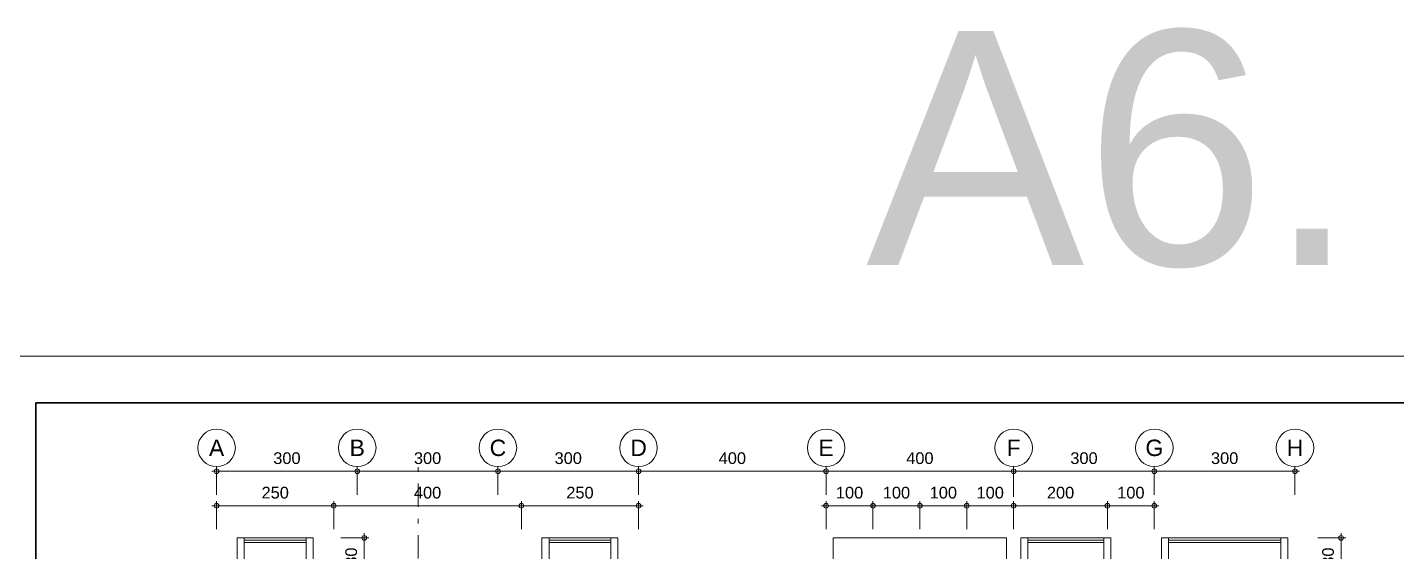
# Model space of a CAD drawing. Header units: millimetres. Extents: x -11 to 1625, y -267 to 180.
# Drawn here: x 996.03 to 1025.24, y 168.83 to 180.01 of the extents above; entities that cross this region are included whole.
import ezdxf
from ezdxf.enums import TextEntityAlignment as Align

# ---------------------------------------------------------------- set-up
doc = ezdxf.new("R2010")
doc.units = ezdxf.units.MM
doc.linetypes.add('DASHDOT', pattern=[1, 0.5, -0.25, 0, -0.25])
for name, color, linetype, lineweight in [('ars', 11, 'Continuous', 5), ('GRS KOP', 1, 'Continuous', 35), ('kop', 7, 'Continuous', 20), ('lan', 7, 'Continuous', 15), ('not', 7, 'Continuous', 20), ('u', 6, 'Continuous', 20)]:
    doc.layers.add(name, color=color, linetype=linetype, lineweight=lineweight)
doc.styles.add('BARU', font='complex.shx')
doc.styles.add('S', font='SIMPLEX', dxfattribs={"width": 1.1})
doc.styles.add('simplek', font='simplex.shx')
doc.styles.get("Standard").update_dxf_attribs({"font": 'ARIALUNI.TTF'})
doc.dimstyles.new('SK100', dxfattribs={"dimtxt": 0.25, "dimasz": 0.1, "dimexe": 0.1, "dimexo": 0, "dimgap": 0.15, "dimtad": 1, "dimdec": 0, "dimlfac": 100, "dimzin": 12, "dimdsep": 46, "dimtxsty": 'Standard', "dimblk": 'BULAT', "dimcen": 0.1, "dimclrd": 256, "dimclre": 256, "dimclrt": 256, "dimadec": 0, "dimazin": 3, "dimtfac": 1, "dimtdec": 0, "dimtofl": 0, "dimtmove": 0, "dimatfit": 3, "dimldrblk": 'BULAT', "dimfxl": 0, "dimtolj": 1, "dimtzin": 0, "dimlwd": -1, "dimlwe": -1, "dimarcsym": 0})

# ---------------------------------------------------------------- blocks, each defined once
blk = doc.blocks.new('kop')
at = {"layer": 'GRS KOP'}
blk.add_lwpolyline([(1, 54), (83, 54), (83, 1), (1, 1)], close=True, dxfattribs=at)
at = {"layer": 'kop', "color": 7}
blk.add_line((84, 55), (0, 55), dxfattribs=at)
at = {"layer": 'kop', "style": 'BARU', "flags": 4}
for p, height in [((73.8, 5.4), 0.35), ((80.303, 5.382), 0.25), ((73.8, 4.9), 0.35), ((80.303, 4.882), 0.25), ((73.8, 4.4), 0.35), ((80.303, 4.382), 0.25)]:
    blk.add_attdef('-', p, '', height=height, dxfattribs=at)
at = {"layer": 'kop', "flags": 4}
for tag, p in [('AR-00', (78.057, 2.648)), ('00', (81.238, 2.647))]:
    blk.add_attdef(tag, text='', height=0.35, dxfattribs=at).set_placement(p, align=Align.MIDDLE)
blk = doc.blocks.new('BULAT')
for p, q in [((-1, 0), (1, 0)), ((0, -1), (0, 1))]:
    blk.add_line(p, q)
blk.add_circle((0, 0), 0.5)
blk = doc.blocks.new('*D1120')
at = {"layer": 'Defpoints', "color": 0, "ltscale": 0.15}
for p in [(1003.07, 170.541), (1000.07, 170.041), (1003.07, 170.041)]:
    blk.add_point(p, dxfattribs=at)
at = {"layer": 'u', "ltscale": 0.15}
for p, q in [((1000.07, 170.041), (1000.07, 170.641)), ((1003.07, 170.041), (1003.07, 170.641)), ((1000.17, 170.541), (1002.97, 170.541))]:
    blk.add_line(p, q, dxfattribs=at)
at = {"layer": 'u', "ltscale": 0.15, "xscale": 0.1, "yscale": 0.1, "zscale": 0.1, "rotation": 180}
blk.add_blockref('BULAT', (1000.07, 170.541), dxfattribs=at)
at = {"layer": 'u', "ltscale": 0.15, "xscale": 0.1, "yscale": 0.1, "zscale": 0.1}
blk.add_blockref('BULAT', (1003.07, 170.541), dxfattribs=at)
at = {"layer": 'u', "ltscale": 0.15, "insert": (1001.57, 170.819), "char_height": 0.25, "attachment_point": 5}
blk.add_mtext('\\A1;300', dxfattribs=at)
blk = doc.blocks.new('*D1121')
at = {"layer": 'Defpoints', "color": 0, "ltscale": 0.15}
for p in [(1006.07, 170.541), (1003.07, 170.041), (1006.07, 170.041)]:
    blk.add_point(p, dxfattribs=at)
at = {"layer": 'u', "ltscale": 0.15}
for p, q in [((1003.07, 170.041), (1003.07, 170.641)), ((1006.07, 170.041), (1006.07, 170.641)), ((1003.17, 170.541), (1005.97, 170.541))]:
    blk.add_line(p, q, dxfattribs=at)
at = {"layer": 'u', "ltscale": 0.15, "xscale": 0.1, "yscale": 0.1, "zscale": 0.1, "rotation": 180}
blk.add_blockref('BULAT', (1003.07, 170.541), dxfattribs=at)
at = {"layer": 'u', "ltscale": 0.15, "xscale": 0.1, "yscale": 0.1, "zscale": 0.1}
blk.add_blockref('BULAT', (1006.07, 170.541), dxfattribs=at)
at = {"layer": 'u', "ltscale": 0.15, "insert": (1004.57, 170.819), "char_height": 0.25, "attachment_point": 5}
blk.add_mtext('\\A1;300', dxfattribs=at)
blk = doc.blocks.new('*D1122')
at = {"layer": 'Defpoints', "color": 0, "ltscale": 0.15}
for p in [(1009.07, 170.541), (1006.07, 170.041), (1009.07, 170.041)]:
    blk.add_point(p, dxfattribs=at)
at = {"layer": 'u', "ltscale": 0.15}
for p, q in [((1006.07, 170.041), (1006.07, 170.641)), ((1009.07, 170.041), (1009.07, 170.641)), ((1006.17, 170.541), (1008.97, 170.541))]:
    blk.add_line(p, q, dxfattribs=at)
at = {"layer": 'u', "ltscale": 0.15, "xscale": 0.1, "yscale": 0.1, "zscale": 0.1, "rotation": 180}
blk.add_blockref('BULAT', (1006.07, 170.541), dxfattribs=at)
at = {"layer": 'u', "ltscale": 0.15, "xscale": 0.1, "yscale": 0.1, "zscale": 0.1}
blk.add_blockref('BULAT', (1009.07, 170.541), dxfattribs=at)
at = {"layer": 'u', "ltscale": 0.15, "insert": (1007.57, 170.819), "char_height": 0.25, "attachment_point": 5}
blk.add_mtext('\\A1;300', dxfattribs=at)
blk = doc.blocks.new('*D1123')
at = {"layer": 'Defpoints', "color": 0, "ltscale": 0.15}
for p in [(1017.07, 170.541), (1013.07, 170.041), (1017.07, 169.994)]:
    blk.add_point(p, dxfattribs=at)
at = {"layer": 'u', "ltscale": 0.15}
for p, q in [((1013.07, 170.041), (1013.07, 170.641)), ((1017.07, 169.994), (1017.07, 170.641)), ((1013.17, 170.541), (1016.97, 170.541))]:
    blk.add_line(p, q, dxfattribs=at)
at = {"layer": 'u', "ltscale": 0.15, "xscale": 0.1, "yscale": 0.1, "zscale": 0.1, "rotation": 180}
blk.add_blockref('BULAT', (1013.07, 170.541), dxfattribs=at)
at = {"layer": 'u', "ltscale": 0.15, "xscale": 0.1, "yscale": 0.1, "zscale": 0.1}
blk.add_blockref('BULAT', (1017.07, 170.541), dxfattribs=at)
at = {"layer": 'u', "ltscale": 0.15, "insert": (1015.07, 170.819), "char_height": 0.25, "attachment_point": 5}
blk.add_mtext('\\A1;400', dxfattribs=at)
blk = doc.blocks.new('*D1124')
at = {"layer": 'Defpoints', "color": 0, "ltscale": 0.15}
for p in [(1020.07, 170.541), (1017.07, 169.994), (1020.07, 170.041)]:
    blk.add_point(p, dxfattribs=at)
at = {"layer": 'u', "ltscale": 0.15}
for p, q in [((1017.07, 169.994), (1017.07, 170.641)), ((1020.07, 170.041), (1020.07, 170.641)), ((1017.17, 170.541), (1019.97, 170.541))]:
    blk.add_line(p, q, dxfattribs=at)
at = {"layer": 'u', "ltscale": 0.15, "xscale": 0.1, "yscale": 0.1, "zscale": 0.1, "rotation": 180}
blk.add_blockref('BULAT', (1017.07, 170.541), dxfattribs=at)
at = {"layer": 'u', "ltscale": 0.15, "xscale": 0.1, "yscale": 0.1, "zscale": 0.1}
blk.add_blockref('BULAT', (1020.07, 170.541), dxfattribs=at)
at = {"layer": 'u', "ltscale": 0.15, "insert": (1018.57, 170.819), "char_height": 0.25, "attachment_point": 5}
blk.add_mtext('\\A1;300', dxfattribs=at)
blk = doc.blocks.new('*D1125')
at = {"layer": 'Defpoints', "color": 0, "ltscale": 0.15}
for p in [(1013.07, 170.541), (1009.07, 170.041), (1013.07, 170.041)]:
    blk.add_point(p, dxfattribs=at)
at = {"layer": 'u', "ltscale": 0.15}
for p, q in [((1009.07, 170.041), (1009.07, 170.641)), ((1013.07, 170.041), (1013.07, 170.641)), ((1009.17, 170.541), (1012.97, 170.541))]:
    blk.add_line(p, q, dxfattribs=at)
at = {"layer": 'u', "ltscale": 0.15, "xscale": 0.1, "yscale": 0.1, "zscale": 0.1, "rotation": 180}
blk.add_blockref('BULAT', (1009.07, 170.541), dxfattribs=at)
at = {"layer": 'u', "ltscale": 0.15, "xscale": 0.1, "yscale": 0.1, "zscale": 0.1}
blk.add_blockref('BULAT', (1013.07, 170.541), dxfattribs=at)
at = {"layer": 'u', "ltscale": 0.15, "insert": (1011.07, 170.819), "char_height": 0.25, "attachment_point": 5}
blk.add_mtext('\\A1;400', dxfattribs=at)
blk = doc.blocks.new('*D1126')
at = {"layer": 'Defpoints', "color": 0, "ltscale": 0.15}
for p in [(1023.07, 170.541), (1020.07, 170.041), (1023.07, 170.041)]:
    blk.add_point(p, dxfattribs=at)
at = {"layer": 'u', "ltscale": 0.15}
for p, q in [((1020.07, 170.041), (1020.07, 170.641)), ((1023.07, 170.041), (1023.07, 170.641)), ((1020.17, 170.541), (1022.97, 170.541))]:
    blk.add_line(p, q, dxfattribs=at)
at = {"layer": 'u', "ltscale": 0.15, "xscale": 0.1, "yscale": 0.1, "zscale": 0.1, "rotation": 180}
blk.add_blockref('BULAT', (1020.07, 170.541), dxfattribs=at)
at = {"layer": 'u', "ltscale": 0.15, "xscale": 0.1, "yscale": 0.1, "zscale": 0.1}
blk.add_blockref('BULAT', (1023.07, 170.541), dxfattribs=at)
at = {"layer": 'u', "ltscale": 0.15, "insert": (1021.57, 170.819), "char_height": 0.25, "attachment_point": 5}
blk.add_mtext('\\A1;300', dxfattribs=at)
blk = doc.blocks.new('NAV')
blk.add_circle((0, -0.4), 0.4)
at = {"style": 'S', "width": 0.75, "flags": 4}
blk.add_attdef('AV', text='', height=0.3, dxfattribs=at).set_placement((0, -0.4), align=Align.MIDDLE)
blk = doc.blocks.new('*D1153')
at = {"layer": 'Defpoints', "color": 0, "ltscale": 0.15}
for p in [(1019.07, 169.805), (1017.07, 169.305), (1019.07, 169.305)]:
    blk.add_point(p, dxfattribs=at)
at = {"layer": 'u', "ltscale": 0.15}
for p, q in [((1017.07, 169.305), (1017.07, 169.905)), ((1017.17, 169.805), (1018.97, 169.805)), ((1019.07, 169.305), (1019.07, 169.905))]:
    blk.add_line(p, q, dxfattribs=at)
at = {"layer": 'u', "ltscale": 0.15, "xscale": 0.1, "yscale": 0.1, "zscale": 0.1, "rotation": 180}
blk.add_blockref('BULAT', (1017.07, 169.805), dxfattribs=at)
at = {"layer": 'u', "ltscale": 0.15, "xscale": 0.1, "yscale": 0.1, "zscale": 0.1}
blk.add_blockref('BULAT', (1019.07, 169.805), dxfattribs=at)
at = {"layer": 'u', "ltscale": 0.15, "insert": (1018.07, 170.083), "char_height": 0.25, "attachment_point": 5}
blk.add_mtext('\\A1;200', dxfattribs=at)
blk = doc.blocks.new('*D1154')
at = {"layer": 'Defpoints', "color": 0, "ltscale": 0.15}
for p in [(1017.07, 169.805), (1016.07, 169.305), (1017.07, 169.305)]:
    blk.add_point(p, dxfattribs=at)
at = {"layer": 'u', "ltscale": 0.15}
for p, q in [((1016.07, 169.305), (1016.07, 169.905)), ((1016.17, 169.805), (1016.97, 169.805)), ((1017.07, 169.305), (1017.07, 169.905))]:
    blk.add_line(p, q, dxfattribs=at)
at = {"layer": 'u', "ltscale": 0.15, "xscale": 0.1, "yscale": 0.1, "zscale": 0.1, "rotation": 180}
blk.add_blockref('BULAT', (1016.07, 169.805), dxfattribs=at)
at = {"layer": 'u', "ltscale": 0.15, "xscale": 0.1, "yscale": 0.1, "zscale": 0.1}
blk.add_blockref('BULAT', (1017.07, 169.805), dxfattribs=at)
at = {"layer": 'u', "ltscale": 0.15, "insert": (1016.57, 170.083), "char_height": 0.25, "attachment_point": 5}
blk.add_mtext('\\A1;100', dxfattribs=at)
blk = doc.blocks.new('*D1155')
at = {"layer": 'Defpoints', "color": 0, "ltscale": 0.15}
for p in [(1016.07, 169.805), (1015.07, 169.305), (1016.07, 169.305)]:
    blk.add_point(p, dxfattribs=at)
at = {"layer": 'u', "ltscale": 0.15}
for p, q in [((1015.07, 169.305), (1015.07, 169.905)), ((1015.17, 169.805), (1015.97, 169.805)), ((1016.07, 169.305), (1016.07, 169.905))]:
    blk.add_line(p, q, dxfattribs=at)
at = {"layer": 'u', "ltscale": 0.15, "xscale": 0.1, "yscale": 0.1, "zscale": 0.1, "rotation": 180}
blk.add_blockref('BULAT', (1015.07, 169.805), dxfattribs=at)
at = {"layer": 'u', "ltscale": 0.15, "xscale": 0.1, "yscale": 0.1, "zscale": 0.1}
blk.add_blockref('BULAT', (1016.07, 169.805), dxfattribs=at)
at = {"layer": 'u', "ltscale": 0.15, "insert": (1015.57, 170.083), "char_height": 0.25, "attachment_point": 5}
blk.add_mtext('\\A1;100', dxfattribs=at)
blk = doc.blocks.new('*D1156')
at = {"layer": 'Defpoints', "color": 0, "ltscale": 0.15}
for p in [(1015.07, 169.805), (1014.07, 169.305), (1015.07, 169.305)]:
    blk.add_point(p, dxfattribs=at)
at = {"layer": 'u', "ltscale": 0.15}
for p, q in [((1014.07, 169.305), (1014.07, 169.905)), ((1014.17, 169.805), (1014.97, 169.805)), ((1015.07, 169.305), (1015.07, 169.905))]:
    blk.add_line(p, q, dxfattribs=at)
at = {"layer": 'u', "ltscale": 0.15, "xscale": 0.1, "yscale": 0.1, "zscale": 0.1, "rotation": 180}
blk.add_blockref('BULAT', (1014.07, 169.805), dxfattribs=at)
at = {"layer": 'u', "ltscale": 0.15, "xscale": 0.1, "yscale": 0.1, "zscale": 0.1}
blk.add_blockref('BULAT', (1015.07, 169.805), dxfattribs=at)
at = {"layer": 'u', "ltscale": 0.15, "insert": (1014.57, 170.083), "char_height": 0.25, "attachment_point": 5}
blk.add_mtext('\\A1;100', dxfattribs=at)
blk = doc.blocks.new('*D1157')
at = {"layer": 'Defpoints', "color": 0, "ltscale": 0.15}
for p in [(1014.07, 169.805), (1013.07, 169.305), (1014.07, 169.305)]:
    blk.add_point(p, dxfattribs=at)
at = {"layer": 'u', "ltscale": 0.15}
for p, q in [((1013.07, 169.305), (1013.07, 169.905)), ((1013.17, 169.805), (1013.97, 169.805)), ((1014.07, 169.305), (1014.07, 169.905))]:
    blk.add_line(p, q, dxfattribs=at)
at = {"layer": 'u', "ltscale": 0.15, "xscale": 0.1, "yscale": 0.1, "zscale": 0.1, "rotation": 180}
blk.add_blockref('BULAT', (1013.07, 169.805), dxfattribs=at)
at = {"layer": 'u', "ltscale": 0.15, "xscale": 0.1, "yscale": 0.1, "zscale": 0.1}
blk.add_blockref('BULAT', (1014.07, 169.805), dxfattribs=at)
at = {"layer": 'u', "ltscale": 0.15, "insert": (1013.57, 170.083), "char_height": 0.25, "attachment_point": 5}
blk.add_mtext('\\A1;100', dxfattribs=at)
blk = doc.blocks.new('*D1158')
at = {"layer": 'Defpoints', "color": 0, "ltscale": 0.15}
for p in [(1002.57, 169.805), (1000.07, 169.305), (1002.57, 169.305)]:
    blk.add_point(p, dxfattribs=at)
at = {"layer": 'u', "ltscale": 0.15}
for p, q in [((1000.07, 169.305), (1000.07, 169.905)), ((1000.17, 169.805), (1002.47, 169.805)), ((1002.57, 169.305), (1002.57, 169.905))]:
    blk.add_line(p, q, dxfattribs=at)
at = {"layer": 'u', "ltscale": 0.15, "xscale": 0.1, "yscale": 0.1, "zscale": 0.1, "rotation": 180}
blk.add_blockref('BULAT', (1000.07, 169.805), dxfattribs=at)
at = {"layer": 'u', "ltscale": 0.15, "xscale": 0.1, "yscale": 0.1, "zscale": 0.1}
blk.add_blockref('BULAT', (1002.57, 169.805), dxfattribs=at)
at = {"layer": 'u', "ltscale": 0.15, "insert": (1001.32, 170.083), "char_height": 0.25, "attachment_point": 5}
blk.add_mtext('\\A1;250', dxfattribs=at)
blk = doc.blocks.new('*D1159')
at = {"layer": 'Defpoints', "color": 0, "ltscale": 0.15}
for p in [(1006.57, 169.805), (1002.57, 169.305), (1006.57, 169.305)]:
    blk.add_point(p, dxfattribs=at)
at = {"layer": 'u', "ltscale": 0.15}
for p, q in [((1002.57, 169.305), (1002.57, 169.905)), ((1002.67, 169.805), (1006.47, 169.805)), ((1006.57, 169.305), (1006.57, 169.905))]:
    blk.add_line(p, q, dxfattribs=at)
at = {"layer": 'u', "ltscale": 0.15, "xscale": 0.1, "yscale": 0.1, "zscale": 0.1, "rotation": 180}
blk.add_blockref('BULAT', (1002.57, 169.805), dxfattribs=at)
at = {"layer": 'u', "ltscale": 0.15, "xscale": 0.1, "yscale": 0.1, "zscale": 0.1}
blk.add_blockref('BULAT', (1006.57, 169.805), dxfattribs=at)
at = {"layer": 'u', "ltscale": 0.15, "insert": (1004.57, 170.083), "char_height": 0.25, "attachment_point": 5}
blk.add_mtext('\\A1;400', dxfattribs=at)
blk = doc.blocks.new('*D1160')
at = {"layer": 'Defpoints', "color": 0, "ltscale": 0.15}
for p in [(1009.07, 169.805), (1006.57, 169.305), (1009.07, 169.305)]:
    blk.add_point(p, dxfattribs=at)
at = {"layer": 'u', "ltscale": 0.15}
for p, q in [((1006.57, 169.305), (1006.57, 169.905)), ((1006.67, 169.805), (1008.97, 169.805)), ((1009.07, 169.305), (1009.07, 169.905))]:
    blk.add_line(p, q, dxfattribs=at)
at = {"layer": 'u', "ltscale": 0.15, "xscale": 0.1, "yscale": 0.1, "zscale": 0.1, "rotation": 180}
blk.add_blockref('BULAT', (1006.57, 169.805), dxfattribs=at)
at = {"layer": 'u', "ltscale": 0.15, "xscale": 0.1, "yscale": 0.1, "zscale": 0.1}
blk.add_blockref('BULAT', (1009.07, 169.805), dxfattribs=at)
at = {"layer": 'u', "ltscale": 0.15, "insert": (1007.82, 170.083), "char_height": 0.25, "attachment_point": 5}
blk.add_mtext('\\A1;250', dxfattribs=at)
blk = doc.blocks.new('*D1161')
at = {"layer": 'Defpoints', "color": 0, "ltscale": 0.15}
for p in [(1023.555, 169.119), (1023.555, 168.319), (1024.055, 168.319)]:
    blk.add_point(p, dxfattribs=at)
at = {"layer": 'u', "ltscale": 0.15}
for p, q in [((1023.555, 169.119), (1024.155, 169.119)), ((1024.055, 169.019), (1024.055, 168.419)), ((1023.555, 168.319), (1024.155, 168.319))]:
    blk.add_line(p, q, dxfattribs=at)
at = {"layer": 'u', "ltscale": 0.15, "xscale": 0.1, "yscale": 0.1, "zscale": 0.1}
for p, rotation in [((1024.055, 169.119), 90), ((1024.055, 168.319), 270)]:
    blk.add_blockref('BULAT', p, dxfattribs=dict(at, rotation=rotation))
at = {"layer": 'u', "ltscale": 0.15, "insert": (1023.777, 168.719), "char_height": 0.25, "attachment_point": 5, "rotation": 90}
blk.add_mtext('\\A1;80', dxfattribs=at)
blk = doc.blocks.new('*D1162')
at = {"layer": 'Defpoints', "color": 0, "ltscale": 0.15}
for p in [(1002.72, 169.119), (1002.72, 168.319), (1003.22, 168.319)]:
    blk.add_point(p, dxfattribs=at)
at = {"layer": 'u', "ltscale": 0.15}
for p, q in [((1002.72, 169.119), (1003.32, 169.119)), ((1003.22, 169.019), (1003.22, 168.419)), ((1002.72, 168.319), (1003.32, 168.319))]:
    blk.add_line(p, q, dxfattribs=at)
at = {"layer": 'u', "ltscale": 0.15, "xscale": 0.1, "yscale": 0.1, "zscale": 0.1}
for p, rotation in [((1003.22, 169.119), 90), ((1003.22, 168.319), 270)]:
    blk.add_blockref('BULAT', p, dxfattribs=dict(at, rotation=rotation))
at = {"layer": 'u', "ltscale": 0.15, "insert": (1002.942, 168.719), "char_height": 0.25, "attachment_point": 5, "rotation": 90}
blk.add_mtext('\\A1;80', dxfattribs=at)
blk = doc.blocks.new('*D1163')
at = {"layer": 'Defpoints', "color": 0, "ltscale": 0.15}
for p in [(1020.07, 169.805), (1019.07, 169.305), (1020.07, 169.305)]:
    blk.add_point(p, dxfattribs=at)
at = {"layer": 'u', "ltscale": 0.15}
for p, q in [((1019.07, 169.305), (1019.07, 169.905)), ((1019.17, 169.805), (1019.97, 169.805)), ((1020.07, 169.305), (1020.07, 169.905))]:
    blk.add_line(p, q, dxfattribs=at)
at = {"layer": 'u', "ltscale": 0.15, "xscale": 0.1, "yscale": 0.1, "zscale": 0.1, "rotation": 180}
blk.add_blockref('BULAT', (1019.07, 169.805), dxfattribs=at)
at = {"layer": 'u', "ltscale": 0.15, "xscale": 0.1, "yscale": 0.1, "zscale": 0.1}
blk.add_blockref('BULAT', (1020.07, 169.805), dxfattribs=at)
at = {"layer": 'u', "ltscale": 0.15, "insert": (1019.57, 170.083), "char_height": 0.25, "attachment_point": 5}
blk.add_mtext('\\A1;100', dxfattribs=at)
blk = doc.blocks.new('D2')
at = {"layer": 'ars'}
for points in [[(-9.09, 14.1), (-10.41, 14.1)], [(-9.09, 14.05), (-10.41, 14.05)], [(-2.59, 14.1), (-3.91, 14.1)], [(-2.59, 14.05), (-3.91, 14.05)], [(7.925, 14.1), (6.3, 14.1)], [(7.925, 14.05), (6.3, 14.05)], [(11.7, 14.1), (9.3, 14.1)], [(11.7, 14.05), (9.3, 14.05)]]:
    blk.add_lwpolyline(points, dxfattribs=at)
at = {"layer": 'lan'}
for p, q in [((-10.56, 13.35), (-10.56, 14.15)), ((-10.41, 13.35), (-10.41, 14.15)), ((-9.09, 13.35), (-9.09, 14.15)), ((-8.94, 13.35), (-8.94, 14.15)), ((-4.06, 13.35), (-4.06, 14.15)), ((-3.91, 13.35), (-3.91, 14.15)), ((-2.59, 13.35), (-2.59, 14.15)), ((-2.44, 13.35), (-2.44, 14.15)), ((2.15, 13.475), (2.15, 14.15)), ((6.15, 13.475), (6.15, 14.15)), ((6.3, 13.35), (6.3, 14.15)), ((7.925, 13.35), (7.925, 14.15)), ((8.075, 13.35), (8.075, 14.15)), ((9.15, 13.475), (9.15, 14.15)), ((9.3, 13.35), (9.3, 14.15)), ((11.7, 13.35), (11.7, 14.15)), ((11.85, 13.475), (11.85, 14.15))]:
    blk.add_line(p, q, dxfattribs=at)
for points in [[(-8.94, 14.15), (-10.56, 14.15)], [(-2.44, 14.15), (-4.06, 14.15)], [(5.85, 13.475), (5.85, 14.15), (2.15, 14.15)], [(8.075, 14.15), (6.15, 14.15)], [(11.85, 14.15), (9.15, 14.15)]]:
    blk.add_lwpolyline(points, dxfattribs=at)

msp = doc.modelspace()

# ---------------------------------------------------------------- linework, layer by layer
at = {"layer": 'not', "linetype": 'DASHDOT'}
msp.add_line((1004.3716282, 165.3785325), (1004.3716282, 170.7609869), dxfattribs=at)

# ---------------------------------------------------------------- block references
at = {"layer": 'Defpoints'}
msp.add_blockref('D2', (1011.0700204, 154.9686492), dxfattribs=at)
at = {"layer": 'kop'}
msp.add_blockref('kop', (995.214162, 118), dxfattribs=at)
at = {"layer": 'not'}
ref = msp.add_blockref('NAV', (1000.0700204, 171.4412459), dxfattribs=at)
ref.add_attrib('AV', 'A', dxfattribs={"layer": '0', "height": 0.35, "flags": 4}).set_placement((1000.0700204, 171.0412459), align=Align.MIDDLE)
ref = msp.add_blockref('NAV', (1003.0700204, 171.4412459), dxfattribs=at)
ref.add_attrib('AV', 'B', dxfattribs={"layer": '0', "height": 0.35, "flags": 4}).set_placement((1003.0700204, 171.0412459), align=Align.MIDDLE)
ref = msp.add_blockref('NAV', (1006.0700204, 171.4412459), dxfattribs=at)
ref.add_attrib('AV', 'C', dxfattribs={"layer": '0', "height": 0.35, "flags": 4}).set_placement((1006.0700204, 171.0412459), align=Align.MIDDLE)
ref = msp.add_blockref('NAV', (1009.0700204, 171.4412459), dxfattribs=at)
ref.add_attrib('AV', 'D', dxfattribs={"layer": '0', "height": 0.35, "flags": 4}).set_placement((1009.0700204, 171.0412459), align=Align.MIDDLE)
ref = msp.add_blockref('NAV', (1013.0700204, 171.4412459), dxfattribs=at)
ref.add_attrib('AV', 'E', dxfattribs={"layer": '0', "height": 0.35, "flags": 4}).set_placement((1013.0700204, 171.0412459), align=Align.MIDDLE)
ref = msp.add_blockref('NAV', (1017.0700204, 171.4412459), dxfattribs=at)
ref.add_attrib('AV', 'F', dxfattribs={"layer": '0', "height": 0.35, "flags": 4}).set_placement((1017.0700204, 171.0412459), align=Align.MIDDLE)
ref = msp.add_blockref('NAV', (1020.0700204, 171.4412459), dxfattribs=at)
ref.add_attrib('AV', 'G', dxfattribs={"layer": '0', "height": 0.35, "flags": 4}).set_placement((1020.0700204, 171.0412459), align=Align.MIDDLE)
ref = msp.add_blockref('NAV', (1023.0700204, 171.4412459), dxfattribs=at)
ref.add_attrib('AV', 'H', dxfattribs={"layer": '0', "height": 0.35, "flags": 4}).set_placement((1023.0700204, 171.0412459), align=Align.MIDDLE)

# ---------------------------------------------------------------- texts
at = {"layer": 'not', "insert": (1037.214162, 174.8690699), "char_height": 5, "attachment_point": 7, "style": 'simplek'}
msp.add_mtext('\\pi-23.293;{\\f@Arial Unicode MS|b0|i0|c0|p34;A6. RENCANA}', dxfattribs=at)

# ---------------------------------------------------------------- dimensions: what is measured, and where the dimension line sits
at = {"layer": 'u', "ltscale": 0.15}
for base, p1, p2, picture, middle in [((1003.0700204, 170.5412459), (1000.0700204, 170.0412459), (1003.0700204, 170.0412459), '*D1120', (1001.5700204, 170.5412459)), ((1006.0700204, 170.5412459), (1003.0700204, 170.0412459), (1006.0700204, 170.0412459), '*D1121', (1004.5700204, 170.5412459)), ((1009.0700204, 170.5412459), (1006.0700204, 170.0412459), (1009.0700204, 170.0412459), '*D1122', (1007.5700204, 170.5412459)), ((1013.0700204, 170.5412459), (1009.0700204, 170.0412459), (1013.0700204, 170.0412459), '*D1125', (1011.0700204, 170.5412459)), ((1017.0700204, 170.5412459), (1013.0700204, 170.0412459), (1017.0700204, 169.9936492), '*D1123', (1015.0700204, 170.5412459)), ((1020.0700204, 170.5412459), (1017.0700204, 169.9936492), (1020.0700204, 170.0412459), '*D1124', (1018.5700204, 170.5412459)), ((1023.0700204, 170.5412459), (1020.0700204, 170.0412459), (1023.0700204, 170.0412459), '*D1126', (1021.5700204, 170.5412459)), ((1002.5700204, 169.8051388), (1000.0700204, 169.3051388), (1002.5700204, 169.3051388), '*D1158', (1001.3200204, 169.8051388)), ((1006.5700204, 169.8051388), (1002.5700204, 169.3051388), (1006.5700204, 169.3051388), '*D1159', (1004.5700204, 169.8051388)), ((1009.0700204, 169.8051388), (1006.5700204, 169.3051388), (1009.0700204, 169.3051388), '*D1160', (1007.8200204, 169.8051388)), ((1014.0700204, 169.8051388), (1013.0700204, 169.3051388), (1014.0700204, 169.3051388), '*D1157', (1013.5700204, 169.8051388)), ((1015.0700204, 169.8051388), (1014.0700204, 169.3051388), (1015.0700204, 169.3051388), '*D1156', (1014.5700204, 169.8051388)), ((1016.0700204, 169.8051388), (1015.0700204, 169.3051388), (1016.0700204, 169.3051388), '*D1155', (1015.5700204, 169.8051388)), ((1017.0700204, 169.8051388), (1016.0700204, 169.3051388), (1017.0700204, 169.3051388), '*D1154', (1016.5700204, 169.8051388)), ((1019.0700204, 169.8051388), (1017.0700204, 169.3051388), (1019.0700204, 169.3051388), '*D1153', (1018.0700204, 169.8051388)), ((1020.0700204, 169.8051388), (1019.0700204, 169.3051388), (1020.0700204, 169.3051388), '*D1163', (1019.5700204, 169.8051388))]:
    dim = msp.add_linear_dim(base=base, p1=p1, p2=p2, dimstyle='SK100', dxfattribs=at)
    dim.commit()
    dim.dimension.update_dxf_attribs({"geometry": picture, "text_midpoint": middle, "dimtype": 160})
for base, p1, p2, picture, middle in [((1003.2200204, 168.3186492), (1002.7200204, 169.1186492), (1002.7200204, 168.3186492), '*D1162', (1003.2200204, 168.7186492)), ((1024.0546366, 168.3186492), (1023.5546366, 169.1186492), (1023.5546366, 168.3186492), '*D1161', (1024.0546366, 168.7186492))]:
    dim = msp.add_linear_dim(base=base, p1=p1, p2=p2, angle=270, dimstyle='SK100', dxfattribs=at)
    dim.commit()
    dim.dimension.update_dxf_attribs({"geometry": picture, "text_midpoint": middle, "dimtype": 160})

doc.saveas('drawing.dxf')
